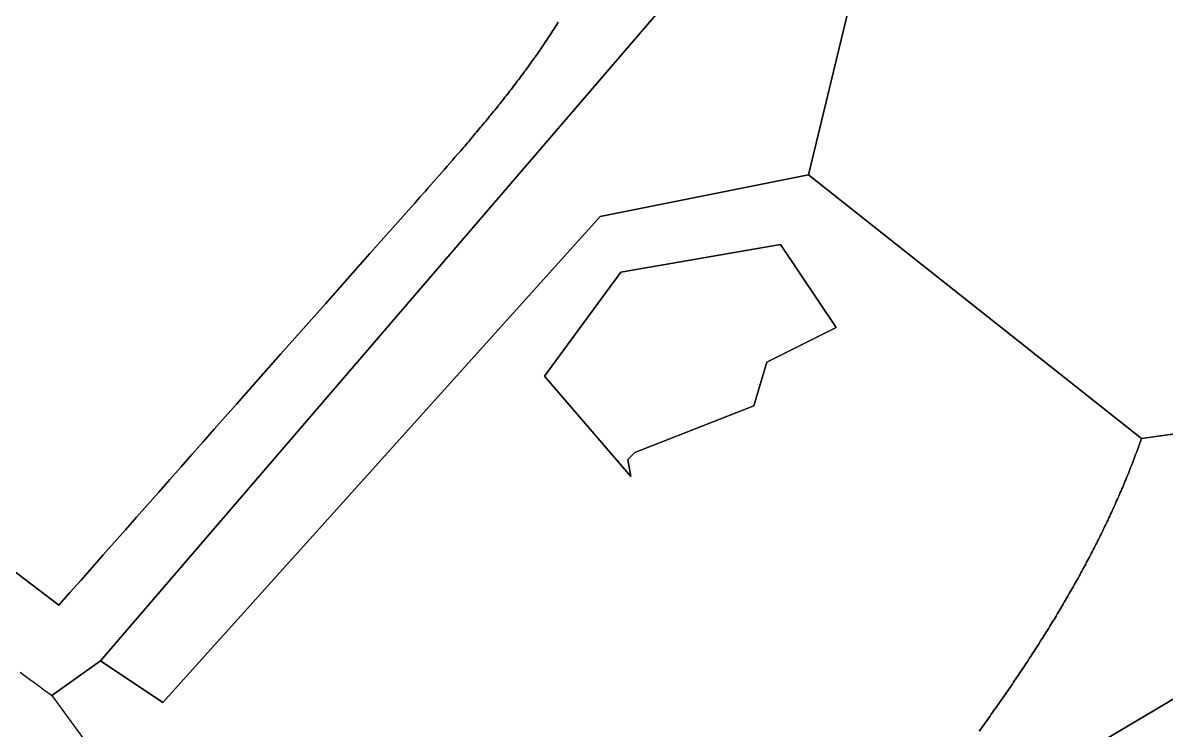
# Model space of a CAD drawing. Header units: millimetres. Extents: x -97041 to 275168, y -12500 to 263793.
# Drawn here: x 187615 to 236010, y 67810 to 97750 of the extents above; entities that cross this region are included whole.
import ezdxf

# ---------------------------------------------------------------- set-up
doc = ezdxf.new("R2010")
doc.units = ezdxf.units.MM
doc.layers.add('CLOSED_AREAS', color=7, linetype='Continuous')
doc.layers.add('REGION_HOLES', color=7, linetype='Continuous')

msp = doc.modelspace()

# ---------------------------------------------------------------- linework, layer by layer
at = {"layer": 'CLOSED_AREAS'}
for points in [[(187507.344, 70261.63), (187618.43, 70178.932), (187729.572, 70096.368), (187840.772, 70013.942), (187952.029, 69931.656), (188063.344, 69849.511), (188174.72, 69767.511), (188286.156, 69685.657), (188397.654, 69603.952), (188509.214, 69522.398), (188620.838, 69440.998), (188732.526, 69359.753), (188844.28, 69278.666), (190900.716, 70747.549), (219690.813, 104238.07)], [(236010.463, 102260.957), (235942.767, 102334.371), (235874.983, 102407.686), (235807.11, 102480.901), (235739.15, 102554.015), (235671.101, 102627.028), (235602.965, 102699.939), (235534.74, 102772.749), (235466.428, 102845.457), (235398.029, 102918.062), (235329.542, 102990.565), (235260.967, 103062.964), (223216.131, 101006.528), (220865.919, 91311.904), (234967.191, 80148.397), (249656.016, 82204.832)], [(170630.137, 87199.033), (189138.057, 73097.761), (189607.065, 73629.899), (190076.195, 74161.986), (190545.445, 74694.024), (191014.81, 75226.014), (191484.287, 75757.957), (191953.874, 76289.855), (192423.565, 76821.71), (192893.358, 77353.523), (193363.25, 77885.295), (193833.236, 78417.027), (194303.313, 78948.722), (194773.478, 79480.381), (195243.728, 80012.004), (195714.059, 80543.594), (196184.467, 81075.152), (196654.948, 81606.679), (197596.12, 82669.648), (198537.545, 83732.512), (199479.196, 84795.282), (200421.045, 85857.97), (201363.064, 86920.587), (202305.226, 87983.146), (203247.502, 89045.657), (204189.865, 90108.132), (204421.743, 90369.584), (204653.489, 90631.091), (204769.271, 90761.883), (204884.968, 90892.709), (205000.564, 91023.578), (205116.043, 91154.495), (205231.387, 91285.467), (205346.579, 91416.503), (205461.603, 91547.608), (205576.441, 91678.791), (205691.076, 91810.057), (205805.492, 91941.414), (205919.672, 92072.869), (206033.598, 92204.429), (206147.253, 92336.102), (206203.974, 92401.982), (206260.622, 92467.893), (206317.193, 92533.835), (206373.686, 92599.81), (206430.098, 92665.818), (206486.428, 92731.86), (206542.674, 92797.937), (206598.833, 92864.05), (206654.903, 92930.2), (206710.882, 92996.388), (206766.768, 93062.614), (206822.559, 93128.879), (206878.253, 93195.185), (206933.848, 93261.532), (206989.341, 93327.921), (207044.73, 93394.353), (207100.013, 93460.829), (207155.189, 93527.349), (207210.255, 93593.915), (207265.208, 93660.527), (207320.048, 93727.187), (207374.771, 93793.895), (207429.375, 93860.652), (207483.859, 93927.459), (207538.22, 93994.317), (207592.457, 94061.226), (207646.566, 94128.188), (207700.547, 94195.204), (207754.396, 94262.273), (207808.112, 94329.398), (207861.693, 94396.58), (207915.136, 94463.818), (207968.439, 94531.113), (208021.601, 94598.468), (208074.618, 94665.882), (208127.49, 94733.357), (208180.214, 94800.893), (208232.787, 94868.492), (208285.208, 94936.153), (208337.474, 95003.878), (208389.584, 95071.669), (208441.535, 95139.525), (208493.326, 95207.447), (208544.953, 95275.438), (208596.415, 95343.496), (208647.71, 95411.624), (208698.836, 95479.822), (208749.79, 95548.091), (208800.571, 95616.432), (208851.176, 95684.845), (208901.603, 95753.333), (208951.85, 95821.894), (209001.916, 95890.532), (209051.797, 95959.245), (209101.491, 96028.036), (209150.998, 96096.904), (209200.314, 96165.852), (209249.437, 96234.879), (209298.365, 96303.987), (209347.097, 96373.177), (209395.63, 96442.449), (209443.961, 96511.804), (209492.089, 96581.244), (209540.012, 96650.769), (209587.728, 96720.379), (209635.234, 96790.076), (209682.528, 96859.861), (209729.608, 96929.735), (209776.472, 96999.698), (209823.119, 97069.751), (209869.545, 97139.896), (209915.749, 97210.133), (209961.728, 97280.462), (210007.481, 97350.886), (210053.005, 97421.404), (210098.298, 97492.018), (210143.359, 97562.728), (210188.184, 97633.536), (210232.772, 97704.441), (210277.122, 97775.446)], [(228099.139, 67766.837), (228150.516, 67838.04), (228201.798, 67909.242), (228252.986, 67980.445), (228304.08, 68051.648), (228355.077, 68122.852), (228405.979, 68194.057), (228456.784, 68265.266), (228507.492, 68336.477), (228558.103, 68407.693), (228608.615, 68478.912), (228659.028, 68550.137), (228709.343, 68621.368), (228759.557, 68692.605), (228809.671, 68763.849), (228859.685, 68835.102), (228909.596, 68906.362), (228959.406, 68977.632), (229009.114, 69048.911), (229058.718, 69120.201), (229108.219, 69191.501), (229157.616, 69262.814), (229206.908, 69334.139), (229256.095, 69405.477), (229305.176, 69476.828), (229354.151, 69548.194), (229403.019, 69619.575), (229451.779, 69690.972), (229500.432, 69762.385), (229548.977, 69833.815), (229597.412, 69905.262), (229645.738, 69976.728), (229693.954, 70048.213), (229742.06, 70119.717), (229790.054, 70191.242), (229837.937, 70262.787), (229885.707, 70334.354), (229933.365, 70405.944), (229980.91, 70477.556), (230028.34, 70549.192), (230075.657, 70620.852), (230122.858, 70692.537), (230169.944, 70764.247), (230216.914, 70835.984), (230263.768, 70907.748), (230310.504, 70979.539), (230357.123, 71051.358), (230403.624, 71123.206), (230450.007, 71195.083), (230496.27, 71266.991), (230542.413, 71338.929), (230588.436, 71410.899), (230634.338, 71482.901), (230680.119, 71554.936), (230725.778, 71627.004), (230771.315, 71699.106), (230816.728, 71771.243), (230862.018, 71843.415), (230907.185, 71915.624), (230952.226, 71987.869), (230997.143, 72060.151), (231041.933, 72132.472), (231086.598, 72204.831), (231131.136, 72277.229), (231175.546, 72349.668), (231219.829, 72422.147), (231263.983, 72494.668), (231308.009, 72567.23), (231351.905, 72639.835), (231395.671, 72712.484), (231439.307, 72785.176), (231482.811, 72857.913), (231526.184, 72930.695), (231569.425, 73003.523), (231612.534, 73076.398), (231655.509, 73149.32), (231698.35, 73222.29), (231741.057, 73295.308), (231783.629, 73368.376), (231826.066, 73441.493), (231868.367, 73514.661), (231910.532, 73587.88), (231952.559, 73661.151), (231994.449, 73734.475), (232036.201, 73807.852), (232077.815, 73881.282), (232119.289, 73954.767), (232160.624, 74028.307), (232201.818, 74101.903), (232242.872, 74175.556), (232283.784, 74249.265), (232324.555, 74323.032), (232365.183, 74396.858), (232405.669, 74470.743), (232446.011, 74544.687), (232486.209, 74618.692), (232526.262, 74692.758), (232566.171, 74766.885), (232605.934, 74841.075), (232645.55, 74915.328), (232685.02, 74989.645), (232724.343, 75064.026), (232763.518, 75138.472), (232802.545, 75212.984), (232841.423, 75287.562), (232880.152, 75362.207), (232918.731, 75436.919), (232957.159, 75511.7), (232995.436, 75586.55), (233033.562, 75661.469), (233071.536, 75736.459), (233109.357, 75811.52), (233147.025, 75886.652), (233184.54, 75961.856), (233221.9, 76037.134), (233259.105, 76112.484), (233296.156, 76187.909), (233333.05, 76263.409), (233369.788, 76338.985), (233406.369, 76414.636), (233442.793, 76490.365), (233479.059, 76566.171), (233515.166, 76642.055), (233551.114, 76718.018), (233586.902, 76794.06), (233622.531, 76870.183), (233657.999, 76946.386), (233693.305, 77022.671), (233728.45, 77099.038), (233763.432, 77175.487), (233798.252, 77252.02), (233832.908, 77328.638), (233867.401, 77405.339), (233901.729, 77482.127), (233935.892, 77559), (233969.889, 77635.96), (234003.721, 77713.007), (234037.385, 77790.143), (234070.883, 77867.367), (234104.213, 77944.68), (234137.375, 78022.084), (234170.368, 78099.578), (234203.192, 78177.163), (234235.846, 78254.84), (234268.329, 78332.61), (234300.642, 78410.473), (234332.783, 78488.431), (234364.752, 78566.482), (234396.549, 78644.629), (234428.173, 78722.872), (234459.623, 78801.212), (234490.899, 78879.649), (234522, 78958.183), (234552.926, 79036.816), (234583.676, 79115.549), (234614.25, 79194.381), (234644.647, 79273.314), (234674.867, 79352.348), (234704.909, 79431.484), (234734.772, 79510.722), (234764.457, 79590.063), (234793.962, 79669.509), (234823.286, 79749.058), (234852.431, 79828.713), (234881.394, 79908.474), (234910.175, 79988.341), (234938.774, 80068.315), (234967.191, 80148.397), (220865.919, 91311.904), (212052.624, 89549.245), (193544.704, 68984.89), (190900.716, 70747.549), (188844.28, 69278.666), (203239.329, 49595.641)], [(249656.016, 82204.832), (234967.191, 80148.397), (234938.774, 80068.315), (234910.175, 79988.341), (234881.394, 79908.474), (234852.431, 79828.713), (234823.286, 79749.058), (234793.962, 79669.509), (234764.457, 79590.063), (234734.772, 79510.722), (234704.909, 79431.484), (234674.867, 79352.348), (234644.647, 79273.314), (234614.25, 79194.381), (234583.676, 79115.549), (234552.926, 79036.816), (234522, 78958.183), (234490.899, 78879.649), (234459.623, 78801.212), (234428.173, 78722.872), (234396.549, 78644.629), (234364.752, 78566.482), (234332.783, 78488.431), (234300.642, 78410.473), (234268.329, 78332.61), (234235.846, 78254.84), (234203.192, 78177.163), (234170.368, 78099.578), (234137.375, 78022.084), (234104.213, 77944.68), (234070.883, 77867.367), (234037.385, 77790.143), (234003.721, 77713.007), (233969.889, 77635.96), (233935.892, 77559), (233901.729, 77482.127), (233867.401, 77405.339), (233832.908, 77328.638), (233798.252, 77252.02), (233763.432, 77175.487), (233728.45, 77099.038), (233693.305, 77022.671), (233657.999, 76946.386), (233622.531, 76870.183), (233586.902, 76794.06), (233551.114, 76718.018), (233515.166, 76642.055), (233479.059, 76566.171), (233442.793, 76490.365), (233406.369, 76414.636), (233369.788, 76338.985), (233333.05, 76263.409), (233296.156, 76187.909), (233259.105, 76112.484), (233221.9, 76037.134), (233184.54, 75961.856), (233147.025, 75886.652), (233109.357, 75811.52), (233071.536, 75736.459), (233033.562, 75661.469), (232995.436, 75586.55), (232957.159, 75511.7), (232918.731, 75436.919), (232880.152, 75362.207), (232841.423, 75287.562), (232802.545, 75212.984), (232763.518, 75138.472), (232724.343, 75064.026), (232685.02, 74989.645), (232645.55, 74915.328), (232605.934, 74841.075), (232566.171, 74766.885), (232526.262, 74692.758), (232486.209, 74618.692), (232446.011, 74544.687), (232405.669, 74470.743), (232365.183, 74396.858), (232324.555, 74323.032), (232283.784, 74249.265), (232242.872, 74175.556), (232201.818, 74101.903), (232160.624, 74028.307), (232119.289, 73954.767), (232077.815, 73881.282), (232036.201, 73807.852), (231994.449, 73734.475), (231952.559, 73661.151), (231910.532, 73587.88), (231868.367, 73514.661), (231826.066, 73441.493), (231783.629, 73368.376), (231741.057, 73295.308), (231698.35, 73222.29), (231655.509, 73149.32), (231612.534, 73076.398), (231569.425, 73003.523), (231526.184, 72930.695), (231482.811, 72857.913), (231439.307, 72785.176), (231395.671, 72712.484), (231351.905, 72639.835), (231308.009, 72567.23), (231263.983, 72494.668), (231219.829, 72422.147), (231175.546, 72349.668), (231131.136, 72277.229), (231086.598, 72204.831), (231041.933, 72132.472), (230997.143, 72060.151), (230952.226, 71987.869), (230907.185, 71915.624), (230862.018, 71843.415), (230816.728, 71771.243), (230771.315, 71699.106), (230725.778, 71627.004), (230680.119, 71554.936), (230634.338, 71482.901), (230588.436, 71410.899), (230542.413, 71338.929), (230496.27, 71266.991), (230450.007, 71195.083), (230403.624, 71123.206), (230357.123, 71051.358), (230310.504, 70979.539), (230263.768, 70907.748), (230216.914, 70835.984), (230169.944, 70764.247), (230122.858, 70692.537), (230075.657, 70620.852), (230028.34, 70549.192), (229980.91, 70477.556), (229933.365, 70405.944), (229885.707, 70334.354), (229837.937, 70262.787), (229790.054, 70191.242), (229742.06, 70119.717), (229693.954, 70048.213), (229645.738, 69976.728), (229597.412, 69905.262), (229548.977, 69833.815), (229500.432, 69762.385), (229451.779, 69690.972), (229403.019, 69619.575), (229354.151, 69548.194), (229305.176, 69476.828), (229256.095, 69405.477), (229206.908, 69334.139), (229157.616, 69262.814), (229108.219, 69191.501), (229058.718, 69120.201), (229009.114, 69048.911), (228959.406, 68977.632), (228909.596, 68906.362), (228859.685, 68835.102), (228809.671, 68763.849), (228759.557, 68692.605), (228709.343, 68621.368), (228659.028, 68550.137), (228608.615, 68478.912), (228558.103, 68407.693), (228507.492, 68336.477), (228456.784, 68265.266), (228405.979, 68194.057), (228355.077, 68122.852), (228304.08, 68051.648), (228252.986, 67980.445), (228201.798, 67909.242), (228150.516, 67838.04), (228099.139, 67766.837)], [(223216.131, 61346.701), (252153.116, 78532.626)], [(243192.933, 60759.148), (252887.557, 76329.302), (252153.116, 78532.626), (223216.131, 61346.701)]]:
    msp.add_lwpolyline(points, dxfattribs=at)
for points in [[(190900.716, 70747.549), (193544.704, 68984.89), (212052.624, 89549.245), (220865.919, 91311.904), (223216.131, 101006.528), (219690.813, 104238.07)], [(213227.73, 79267.067), (213521.506, 79560.844), (218558.856, 81542.211), (219103.26, 83379.938), (222041.025, 84848.821), (219690.813, 88374.139), (212933.953, 87199.033), (209702.412, 82792.385), (213347.898, 78546.92)]]:
    msp.add_lwpolyline(points, close=True, dxfattribs=at)
at = {"layer": 'REGION_HOLES'}
msp.add_lwpolyline([(210277.122, 97775.446), (210232.772, 97704.441), (210188.184, 97633.536), (210143.359, 97562.728), (210098.298, 97492.018), (210053.005, 97421.404), (210007.481, 97350.886), (209961.728, 97280.462), (209915.749, 97210.133), (209869.545, 97139.896), (209823.119, 97069.751), (209776.472, 96999.698), (209729.608, 96929.735), (209682.528, 96859.861), (209635.234, 96790.076), (209587.728, 96720.379), (209540.012, 96650.769), (209492.089, 96581.244), (209443.961, 96511.804), (209395.63, 96442.449), (209347.097, 96373.177), (209298.365, 96303.987), (209249.437, 96234.879), (209200.314, 96165.852), (209150.998, 96096.904), (209101.491, 96028.036), (209051.797, 95959.245), (209001.916, 95890.532), (208951.85, 95821.894), (208901.603, 95753.333), (208851.176, 95684.845), (208800.571, 95616.432), (208749.79, 95548.091), (208698.836, 95479.822), (208647.71, 95411.624), (208596.415, 95343.496), (208544.953, 95275.438), (208493.326, 95207.447), (208441.535, 95139.525), (208389.584, 95071.669), (208337.474, 95003.878), (208285.208, 94936.153), (208232.787, 94868.492), (208180.214, 94800.893), (208127.49, 94733.357), (208074.618, 94665.882), (208021.601, 94598.468), (207968.439, 94531.113), (207915.136, 94463.818), (207861.693, 94396.58), (207808.112, 94329.398), (207754.396, 94262.273), (207700.547, 94195.204), (207646.566, 94128.188), (207592.457, 94061.226), (207538.22, 93994.317), (207483.859, 93927.459), (207429.375, 93860.652), (207374.771, 93793.895), (207320.048, 93727.187), (207265.208, 93660.527), (207210.255, 93593.915), (207155.189, 93527.349), (207100.013, 93460.829), (207044.73, 93394.353), (206989.341, 93327.921), (206933.848, 93261.532), (206878.253, 93195.185), (206822.559, 93128.879), (206766.768, 93062.614), (206710.882, 92996.388), (206654.903, 92930.2), (206598.833, 92864.05), (206542.674, 92797.937), (206486.428, 92731.86), (206430.098, 92665.818), (206373.686, 92599.81), (206317.193, 92533.835), (206260.622, 92467.893), (206203.974, 92401.982), (206147.253, 92336.102), (206033.598, 92204.429), (205919.672, 92072.869), (205805.492, 91941.414), (205691.076, 91810.057), (205576.441, 91678.791), (205461.603, 91547.608), (205346.579, 91416.503), (205231.387, 91285.467), (205116.043, 91154.495), (205000.564, 91023.578), (204884.968, 90892.709), (204769.271, 90761.883), (204653.489, 90631.091), (204421.743, 90369.584), (204189.865, 90108.132), (203247.502, 89045.657), (202305.226, 87983.146), (201363.064, 86920.587), (200421.045, 85857.97), (199479.196, 84795.282), (198537.545, 83732.512), (197596.12, 82669.648), (196654.948, 81606.679), (196184.467, 81075.152), (195714.059, 80543.594), (195243.728, 80012.004), (194773.478, 79480.381), (194303.313, 78948.722), (193833.236, 78417.027), (193363.25, 77885.295), (192893.358, 77353.523), (192423.565, 76821.71), (191953.874, 76289.855), (191484.287, 75757.957), (191014.81, 75226.014), (190545.445, 74694.024), (190076.195, 74161.986), (189607.065, 73629.899), (189138.057, 73097.761), (170630.137, 87199.033)], dxfattribs=at)
msp.add_lwpolyline([(213347.898, 78546.92), (209702.412, 82792.385), (212933.953, 87199.033), (219690.813, 88374.139), (222041.025, 84848.821), (219103.26, 83379.938), (218558.856, 81542.211), (213521.506, 79560.844), (213227.73, 79267.067)], close=True, dxfattribs=at)

doc.saveas('drawing.dxf')
